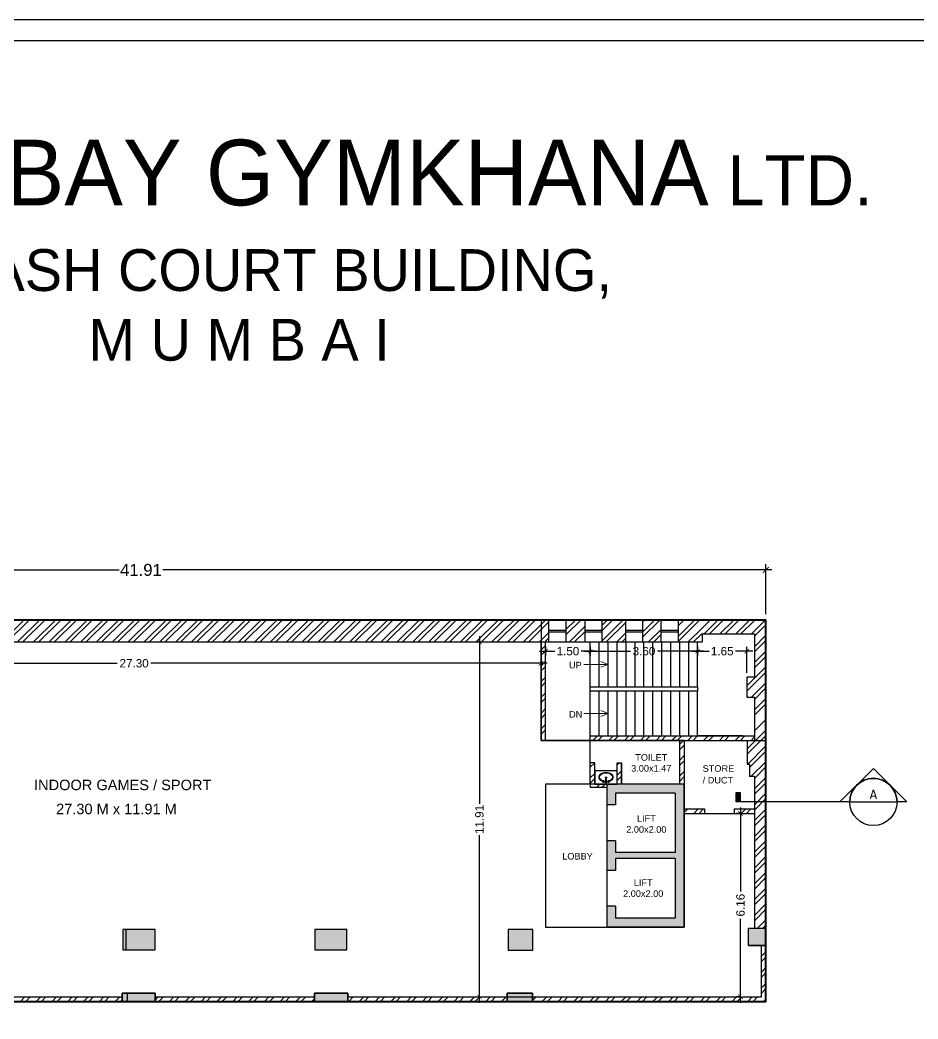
# Model space of a CAD drawing. Header units: millimetres. Extents: x -634016 to -633680, y -35980 to -35884.
# Drawn here: x -633941.33 to -633911.21, y -35917.66 to -35884.14 of the extents above; entities that cross this region are included whole.
import ezdxf
from ezdxf.enums import TextEntityAlignment as Align

# ---------------------------------------------------------------- set-up
doc = ezdxf.new("R2010")
doc.units = ezdxf.units.MM
doc.header["$LTSCALE"] = 200
doc.header["$MEASUREMENT"] = 0
doc.header["$PDMODE"] = 3
doc.layers.get('0').update_dxf_attribs({"linetype": 'CONTINUOUS'})
doc.layers.get('DEFPOINTS').update_dxf_attribs({"color": 11, "linetype": 'CONTINUOUS'})
for name, color, linetype in [('00 PRO', 3, 'CONTINUOUS'), ('A-730-Furniture', 8, 'CONTINUOUS'), ('COL', 253, 'CONTINUOUS'), ('FUR', 7, 'CONTINUOUS'), ('Section Line', 6, 'CONTINUOUS'), ('STAIR', 252, 'CONTINUOUS'), ('Wall', 7, 'CONTINUOUS'), ('WIN', 160, 'CONTINUOUS')]:
    doc.layers.add(name, color=color, linetype=linetype)
for name, color, linetype, lineweight in [('DIM', 11, 'CONTINUOUS', 25), ('Fixture', 8, 'CONTINUOUS', 15), ('LEGEND', 3, 'CONTINUOUS', 25), ('Text', 7, 'CONTINUOUS', 100)]:
    doc.layers.add(name, color=color, linetype=linetype, lineweight=lineweight)
doc.styles.add('Arial', font='arial.ttf')
doc.styles.add('style1', font='arial.ttf', dxfattribs={"height": 6})
doc.styles.add('Tahoma', font='tahoma.ttf')
doc.dimstyles.new('Copy of STANDARD', dxfattribs={"dimtxt": 0.4, "dimasz": 0.2, "dimexe": 0.2, "dimexo": 0.2, "dimgap": 0.09, "dimtad": 0, "dimzin": 0, "dimdsep": 46, "dimtxsty": 'Arial', "dimblk": 'ARCHTICK', "dimcen": 0.09, "dimdle": 0.2, "dimclrd": 253, "dimclre": 253, "dimclrt": 7, "dimadec": 0, "dimazin": 0, "dimtfac": 1, "dimtofl": 0, "dimtmove": 0, "dimatfit": 3, "dimldrblk": 'ARCHTICK', "dimfxl": 0.18, "dimtolj": 1, "dimtzin": 0, "dimarcsym": 0})
pattern_1 = [(45, (1436.21362, -4.51396), (-0.26516504294, 0.26516504294), []), (45, (1436.3904, -4.51396), (-0.26516504294, 0.26516504294), [])]
pattern_2 = [(45, (1751.48822, -189.03676), (-0.26516504294, 0.26516504294), []), (45, (1751.665, -189.03676), (-0.26516504294, 0.26516504294), [])]
pattern_3 = [(45, (1369.75666, -4.51396), (-0.26516504294, 0.26516504294), []), (45, (1369.93344, -4.51396), (-0.26516504294, 0.26516504294), [])]

# ---------------------------------------------------------------- blocks, each defined once
blk = doc.blocks.new('*U3')
blk.add_hatch(color=256).paths.add_polyline_path([(-1.812, 0.125), (-1.757, 0.125), (-1.757, 0), (-1.812, 0)])
at = {"color": 1, "true_color": 0xff0000}
blk.add_line((-0.313, 0), (-1.812, 0), dxfattribs=at)
blk.add_line((-0.313, 0), (0.312, 0))
blk.add_lwpolyline([(-0.313, 0), (-0.442, 0), (0, 0.442), (0.442, 0), (0.312, 0, 1)], format="xyb", close=True, dxfattribs=at)
blk.add_lwpolyline([(-1.812, 0.125), (-1.757, 0.125), (-1.757, 0), (-1.812, 0)], close=True, dxfattribs=at)
blk.add_circle((0, 0), 0.312, dxfattribs=at)
at = {"style": 'Tahoma', "flags": 8}
blk.add_attdef('VIEWNUMBER', text='', height=0.125, dxfattribs=at).set_placement((0, 0), align=Align.BOTTOM_CENTER)
blk.add_attdef('SHEETNUMBER', text='', height=0.125, dxfattribs=at).set_placement((0, -0.063), align=Align.TOP_CENTER)
blk = doc.blocks.new('_ArchTick')
at = {"color": 0, "linetype": 'ByBlock', "const_width": 0.15}
blk.add_lwpolyline([(-0.5, -0.5), (0.5, 0.5)], dxfattribs=at)
blk = doc.blocks.new('*D251')
at = {"layer": 'DEFPOINTS', "color": 0, "transparency": 16777216}
for p in [(-633958.23, -35902.593), (-633958.23, -35903.7), (-633916.317, -35904.271)]:
    blk.add_point(p, dxfattribs=at)
at = {"layer": 'DIM', "color": 253, "lineweight": -2, "transparency": 16777216}
for p, q in [((-633958.23, -35903.5), (-633958.23, -35902.393)), ((-633916.317, -35904.071), (-633916.317, -35902.393)), ((-633958.43, -35902.593), (-633938.008, -35902.593)), ((-633916.117, -35902.593), (-633936.539, -35902.593))]:
    blk.add_line(p, q, dxfattribs=at)
at = {"layer": 'DIM', "color": 253, "lineweight": -2, "transparency": 16777216, "xscale": 0.2, "yscale": 0.2, "zscale": 0.2, "rotation": 180}
blk.add_blockref('_ArchTick', (-633958.23, -35902.593), dxfattribs=at)
at = {"layer": 'DIM', "color": 253, "lineweight": -2, "transparency": 16777216, "xscale": 0.2, "yscale": 0.2, "zscale": 0.2}
blk.add_blockref('_ArchTick', (-633916.317, -35902.593), dxfattribs=at)
at = {"layer": 'DIM', "color": 7, "transparency": 16777216, "insert": (-633937.274, -35902.593), "char_height": 0.4, "attachment_point": 5, "style": 'Arial'}
blk.add_mtext('\\A1;41.91', dxfattribs=at)
blk = doc.blocks.new('*D240')
at = {"layer": 'DEFPOINTS', "color": 0, "transparency": 16777216}
for p in [(-633951.15, -35905.303), (-633951.15, -35905.724), (-633923.854, -35905.724)]:
    blk.add_point(p, dxfattribs=at)
at = {"layer": 'DIM', "color": 253, "lineweight": -2, "transparency": 16777216}
for p, q in [((-633951.15, -35905.453), (-633951.15, -35905.874)), ((-633951.35, -35905.724), (-633938.066, -35905.724)), ((-633923.654, -35905.724), (-633936.938, -35905.724))]:
    blk.add_line(p, q, dxfattribs=at)
at = {"layer": 'DIM', "color": 253, "lineweight": -2, "transparency": 16777216, "xscale": 0.15, "yscale": 0.15, "zscale": 0.15, "rotation": 180}
blk.add_blockref('_ArchTick', (-633951.15, -35905.724), dxfattribs=at)
at = {"layer": 'DIM', "color": 253, "lineweight": -2, "transparency": 16777216, "xscale": 0.15, "yscale": 0.15, "zscale": 0.15}
blk.add_blockref('_ArchTick', (-633923.854, -35905.724), dxfattribs=at)
at = {"layer": 'DIM', "color": 7, "transparency": 16777216, "insert": (-633937.502, -35905.724), "char_height": 0.28, "attachment_point": 5, "style": 'Arial'}
blk.add_mtext('\\A1;27.30', dxfattribs=at)
blk = doc.blocks.new('*D241')
at = {"layer": 'DEFPOINTS', "color": 0, "transparency": 16777216}
for p in [(-633925.923, -35905.009), (-633925.923, -35905.009), (-633925.923, -35916.917)]:
    blk.add_point(p, dxfattribs=at)
at = {"layer": 'DIM', "color": 253, "lineweight": -2, "transparency": 16777216}
for p, q in [((-633925.923, -35904.809), (-633925.923, -35910.441)), ((-633926.073, -35905.009), (-633926.073, -35905.009)), ((-633925.923, -35917.117), (-633925.923, -35911.485)), ((-633926.073, -35916.917), (-633926.073, -35916.917))]:
    blk.add_line(p, q, dxfattribs=at)
at = {"layer": 'DIM', "color": 253, "lineweight": -2, "transparency": 16777216, "xscale": 0.15, "yscale": 0.15, "zscale": 0.15}
for p, rotation in [((-633925.923, -35905.009), 90), ((-633925.923, -35916.917), 270)]:
    blk.add_blockref('_ArchTick', p, dxfattribs=dict(at, rotation=rotation))
at = {"layer": 'DIM', "color": 7, "transparency": 16777216, "insert": (-633925.923, -35910.963), "char_height": 0.28, "attachment_point": 5, "rotation": 90, "style": 'Arial'}
blk.add_mtext('\\A1;11.91', dxfattribs=at)
blk = doc.blocks.new('*D243')
at = {"layer": 'DEFPOINTS', "color": 0, "transparency": 16777216}
for p in [(-633922.204, -35905.009), (-633918.604, -35905.009), (-633918.604, -35905.318)]:
    blk.add_point(p, dxfattribs=at)
at = {"layer": 'DIM', "color": 253, "lineweight": -2, "transparency": 16777216}
for p, q in [((-633922.204, -35905.159), (-633922.204, -35905.468)), ((-633918.604, -35905.159), (-633918.604, -35905.468)), ((-633922.404, -35905.318), (-633920.857, -35905.318)), ((-633918.404, -35905.318), (-633919.951, -35905.318))]:
    blk.add_line(p, q, dxfattribs=at)
at = {"layer": 'DIM', "color": 253, "lineweight": -2, "transparency": 16777216, "xscale": 0.15, "yscale": 0.15, "zscale": 0.15, "rotation": 180}
blk.add_blockref('_ArchTick', (-633922.204, -35905.318), dxfattribs=at)
at = {"layer": 'DIM', "color": 253, "lineweight": -2, "transparency": 16777216, "xscale": 0.15, "yscale": 0.15, "zscale": 0.15}
blk.add_blockref('_ArchTick', (-633918.604, -35905.318), dxfattribs=at)
at = {"layer": 'DIM', "color": 7, "transparency": 16777216, "insert": (-633920.404, -35905.318), "char_height": 0.28, "attachment_point": 5, "style": 'Arial'}
blk.add_mtext('\\A1;3.60', dxfattribs=at)
blk = doc.blocks.new('*D244')
at = {"layer": 'DEFPOINTS', "color": 0, "transparency": 16777216}
for p in [(-633923.704, -35905.009), (-633922.204, -35905.009), (-633922.204, -35905.318)]:
    blk.add_point(p, dxfattribs=at)
at = {"layer": 'DIM', "color": 253, "lineweight": -2, "transparency": 16777216}
for p, q in [((-633923.704, -35905.159), (-633923.704, -35905.468)), ((-633922.204, -35905.159), (-633922.204, -35905.468)), ((-633923.904, -35905.318), (-633923.394, -35905.318)), ((-633922.004, -35905.318), (-633922.514, -35905.318))]:
    blk.add_line(p, q, dxfattribs=at)
at = {"layer": 'DIM', "color": 253, "lineweight": -2, "transparency": 16777216, "xscale": 0.15, "yscale": 0.15, "zscale": 0.15, "rotation": 180}
blk.add_blockref('_ArchTick', (-633923.704, -35905.318), dxfattribs=at)
at = {"layer": 'DIM', "color": 253, "lineweight": -2, "transparency": 16777216, "xscale": 0.15, "yscale": 0.15, "zscale": 0.15}
blk.add_blockref('_ArchTick', (-633922.204, -35905.318), dxfattribs=at)
at = {"layer": 'DIM', "color": 7, "transparency": 16777216, "insert": (-633922.954, -35905.318), "char_height": 0.28, "attachment_point": 5, "style": 'Arial'}
blk.add_mtext('\\A1;1.50', dxfattribs=at)
blk = doc.blocks.new('*D245')
at = {"layer": 'DEFPOINTS', "color": 0, "transparency": 16777216}
for p in [(-633918.604, -35905.009), (-633918.604, -35905.318), (-633916.957, -35906.19)]:
    blk.add_point(p, dxfattribs=at)
at = {"layer": 'DIM', "color": 253, "lineweight": -2, "transparency": 16777216}
for p, q in [((-633918.604, -35905.159), (-633918.604, -35905.468)), ((-633916.957, -35906.04), (-633916.957, -35905.168)), ((-633918.804, -35905.318), (-633918.222, -35905.318)), ((-633916.757, -35905.318), (-633917.339, -35905.318))]:
    blk.add_line(p, q, dxfattribs=at)
at = {"layer": 'DIM', "color": 253, "lineweight": -2, "transparency": 16777216, "xscale": 0.15, "yscale": 0.15, "zscale": 0.15, "rotation": 180}
blk.add_blockref('_ArchTick', (-633918.604, -35905.318), dxfattribs=at)
at = {"layer": 'DIM', "color": 253, "lineweight": -2, "transparency": 16777216, "xscale": 0.15, "yscale": 0.15, "zscale": 0.15}
blk.add_blockref('_ArchTick', (-633916.957, -35905.318), dxfattribs=at)
at = {"layer": 'DIM', "color": 7, "transparency": 16777216, "insert": (-633917.78, -35905.318), "char_height": 0.28, "attachment_point": 5, "style": 'Arial'}
blk.add_mtext('\\A1;1.65', dxfattribs=at)
blk = doc.blocks.new('*D246')
at = {"layer": 'DEFPOINTS', "color": 0, "transparency": 16777216}
for p in [(-633917.039, -35910.759), (-633917.167, -35916.917), (-633917.039, -35916.917)]:
    blk.add_point(p, dxfattribs=at)
at = {"layer": 'DIM', "color": 253, "lineweight": -2, "transparency": 16777216}
for p, q in [((-633917.167, -35910.559), (-633917.167, -35913.384)), ((-633917.189, -35910.759), (-633917.317, -35910.759)), ((-633917.167, -35917.117), (-633917.167, -35914.292)), ((-633917.189, -35916.917), (-633917.317, -35916.917))]:
    blk.add_line(p, q, dxfattribs=at)
at = {"layer": 'DIM', "color": 253, "lineweight": -2, "transparency": 16777216, "xscale": 0.15, "yscale": 0.15, "zscale": 0.15}
for p, rotation in [((-633917.167, -35910.759), 90), ((-633917.167, -35916.917), 270)]:
    blk.add_blockref('_ArchTick', p, dxfattribs=dict(at, rotation=rotation))
at = {"layer": 'DIM', "color": 7, "transparency": 16777216, "insert": (-633917.167, -35913.838), "char_height": 0.28, "attachment_point": 5, "rotation": 90, "style": 'Arial'}
blk.add_mtext('\\A1;6.16', dxfattribs=at)
blk = doc.blocks.new('lift 2')
at = {"layer": 'COL'}
h = blk.add_hatch(color=256, dxfattribs=at)
h.dxf.hatch_style = 1
h.paths.add_polyline_path([(0, -4.8), (0, 0), (-2.6, 0), (-2.6, -0.7), (-2.3, -0.7), (-2.3, -0.3), (-0.3, -0.3), (-0.3, -2.3), (-2.3, -2.3), (-2.3, -1.9), (-2.6, -1.9), (-2.6, -2.9), (-2.3, -2.9), (-2.3, -2.5), (-0.3, -2.5), (-0.3, -4.5), (-2.3, -4.5), (-2.3, -4.1), (-2.6, -4.1), (-2.6, -4.8)])
for p, q in [((-2.6, 0), (-2.6, -0.7)), ((0, 0), (-2.6, 0)), ((0, 0), (0, -4.8)), ((-2.3, -0.3), (-2.3, -0.7)), ((-0.3, -0.3), (-2.3, -0.3)), ((-0.3, -0.3), (-0.3, -2.3)), ((-2.3, -0.7), (-2.6, -0.7)), ((-2.6, -1.9), (-2.6, -2.9)), ((-2.3, -1.9), (-2.6, -1.9)), ((-2.3, -1.9), (-2.3, -2.3)), ((-0.3, -2.3), (-2.3, -2.3)), ((-2.3, -2.5), (-2.3, -2.9)), ((-0.3, -2.5), (-2.3, -2.5)), ((-0.3, -2.5), (-0.3, -4.5)), ((-2.3, -2.9), (-2.6, -2.9)), ((-2.6, -4.1), (-2.6, -4.8)), ((-2.3, -4.1), (-2.6, -4.1)), ((-2.3, -4.1), (-2.3, -4.5)), ((-0.3, -4.5), (-2.3, -4.5)), ((0, -4.8), (-2.6, -4.8))]:
    blk.add_line(p, q)
at = {"layer": 'STAIR'}
for p, q in [((-2.6, -0.7), (-2.6, -1.9)), ((-2.6, -2.9), (-2.6, -4.1))]:
    blk.add_line(p, q, dxfattribs=at)
at = {"layer": 'Wall'}
blk.add_lwpolyline([(-2.6, 0), (-3.15, 0), (-3.15, -0.1), (-2.6, -0.1)], dxfattribs=at)
at = {"layer": 'LEGEND', "color": 7, "char_height": 0.22, "width": 3.24219, "attachment_point": 5, "style": 'style1'}
for s, insert in [('LIFT\\P2.00x2.00 ', (-1.271, -1.339)), ('LOBBY', (-3.579, -2.422)), ('LIFT\\P2.00x2.00 ', (-1.376, -3.492))]:
    blk.add_mtext(s, dxfattribs=dict(at, insert=insert))
blk = doc.blocks.new('RYYY')
at = {"layer": 'Fixture'}
for p, q in [((3718238, 523401), (3718113, 523401)), ((3718170, 523458), (3718170, 523360)), ((3718304, 523555), (3718215, 523555)), ((3718282, 523506), (3718238, 523506)), ((3718238, 523506), (3718238, 523355)), ((3718260, 523595), (3718260, 523517)), ((3718282, 523506), (3718282, 523355)), ((3718282, 523401), (3718407, 523401)), ((3718350, 523458), (3718350, 523360)), ((3718282, 523355), (3718238, 523355))]:
    blk.add_line(p, q, dxfattribs=at)
for centre, radius in [((3718171, 523401), 31.2), ((3718171, 523401), 22.3), ((3718260, 523555), 22.3), ((3718349, 523401), 31.2), ((3718349, 523401), 22.3)]:
    blk.add_circle(centre, radius, dxfattribs=at)
for centre, radius, start, end in [((3718106, 523573, -267), 120, 147.5924, 180), ((3718106, 523573, -267), 120, 180, 212.4076), ((3718181, 523526, -267), 208, 123.1246, 147.5924), ((3718181, 523620, -267), 208, 212.4076, 236.8754), ((3718106, 523573, -267), 92.4, 147.5924, 180), ((3718106, 523573, -267), 92.4, 180, 212.4076), ((3718181, 523526, -267), 180, 123.1246, 147.5924), ((3718181, 523620, -267), 180, 212.4076, 236.8754), ((3718230, 523451, -267), 297, 105.1243, 123.1246), ((3718230, 523695, -267), 297, 236.8754, 254.8757), ((3718230, 523451, -267), 270, 105.1243, 123.1246), ((3718230, 523695, -267), 270, 236.8754, 254.8757), ((3718262, 523333, -267), 420, 90, 105.1243), ((3718262, 523814, -267), 420, 254.8757, 266.7377), ((3718262, 523333, -267), 393, 90, 105.1243), ((3718262, 523814, -267), 393, 254.8757, 266.9885), ((3718262, 523333, -267), 420, 74.8757, 90), ((3718262, 523333, -267), 393, 74.8757, 90), ((3718262, 523814, -267), 393, 273.0223, 285.1243), ((3718262, 523814, -267), 420, 272.8193, 285.1243), ((3718294, 523451, -267), 270, 56.8754, 74.8757), ((3718294, 523695, -267), 270, 285.1243, 303.1246), ((3718294, 523451, -267), 297, 56.8754, 74.8757), ((3718294, 523695, -267), 297, 285.1243, 303.1246), ((3718342, 523526, -267), 180, 32.4076, 56.8754), ((3718342, 523620, -267), 180, 303.1246, 327.5924), ((3718342, 523526, -267), 208, 32.4076, 56.8754), ((3718342, 523620, -267), 208, 303.1246, 327.5924), ((3718417, 523573, -267), 92.4, 0, 32.4076), ((3718417, 523573, -267), 92.4, 327.5924, 0), ((3718417, 523573, -267), 120, 0, 32.4076), ((3718417, 523573, -267), 120, 327.5924, 0)]:
    blk.add_arc(centre, radius, start, end, dxfattribs=at)

msp = doc.modelspace()

# ---------------------------------------------------------------- hatches: boundary and pattern name
h = msp.add_hatch()
h.set_pattern_fill('ANSI32', color=8, style=0)
h.set_pattern_definition([(45, (1801.15763, -189.03676), (-0.26516504294, 0.26516504294), []), (45, (1801.3344, -189.03676), (-0.26516504294, 0.26516504294), [])])
h.paths.add_polyline_path([(-633943.711, -35904.271), (-633943.711, -35903.7), (-633958.191, -35903.7), (-633958.23, -35903.739), (-633958.23, -35913.996), (-633957.581, -35913.996), (-633957.581, -35904.349), (-633944.577, -35904.349), (-633944.577, -35905.009), (-633923.592, -35905.009), (-633923.592, -35904.271), (-633923.808, -35904.271)])
h = msp.add_hatch()
h.set_pattern_fill('ANSI32', color=8, style=0)
h.set_pattern_definition([(45, (1751.48822, -182.7063), (-0.26516504294, 0.26516504294), []), (45, (1751.665, -182.7063), (-0.26516504294, 0.26516504294), [])])
h.paths.add_polyline_path([(-633918.457, -35904.271), (-633919.251, -35904.271), (-633919.251, -35905.009), (-633918.457, -35905.009)])
h = msp.add_hatch()
h.set_pattern_fill('ANSI32', color=8, style=0)
h.set_pattern_definition(pattern_3)
h.paths.add_polyline_path([(-633916.701, -35908.159), (-633922.204, -35908.159), (-633922.204, -35908.309), (-633916.701, -35908.309)])
h.paths.add_polyline_path([(-633923.704, -35905.009), (-633923.854, -35905.009), (-633923.854, -35908.309), (-633923.704, -35908.309)])
h = msp.add_hatch()
h.set_pattern_fill('ANSI32', color=8, style=0)
h.set_pattern_definition([(45, (186.25798, 15.4453), (-0.26516504294, 0.26516504294), []), (45, (186.43475, 15.4453), (-0.26516504294, 0.26516504294), [])])
h.paths.add_polyline_path([(-633921.154, -35909.777), (-633921.304, -35909.777), (-633921.304, -35909.059), (-633921.154, -35909.059)])
h.paths.add_polyline_path([(-633919.054, -35909.777), (-633919.204, -35909.777), (-633919.204, -35908.309), (-633919.054, -35908.309)])
h = msp.add_hatch()
h.set_pattern_fill('ANSI32', color=8, style=0)
h.set_pattern_definition([(45, (246.2674, 34.90055), (-0.26516504294, 0.26516504294), []), (45, (246.44418, 34.90055), (-0.26516504294, 0.26516504294), [])])
h.paths.add_polyline_path([(-633921.654, -35909.777), (-633922.054, -35909.777), (-633922.204, -35909.777), (-633922.204, -35909.877), (-633921.654, -35909.877)])
h.paths.add_polyline_path([(-633922.054, -35909.327), (-633922.054, -35909.059), (-633922.204, -35909.059), (-633922.204, -35909.777), (-633922.054, -35909.777)])
h = msp.add_hatch()
h.set_pattern_fill('ANSI32', color=8, style=0)
h.set_pattern_definition(pattern_3)
h.paths.add_polyline_path([(-633918.377, -35910.609), (-633919.054, -35910.609), (-633919.054, -35910.759), (-633918.377, -35910.759)])
h.paths.add_polyline_path([(-633916.701, -35910.609), (-633917.377, -35910.609), (-633917.377, -35910.759), (-633916.701, -35910.759), (-633916.701, -35910.708)])
h = msp.add_hatch()
h.set_pattern_fill('ANSI32', color=8, style=0)
h.set_pattern_definition(pattern_1)
h.paths.add_polyline_path([(-633916.317, -35915.187), (-633916.467, -35915.187), (-633916.467, -35916.917), (-633924.143, -35916.917), (-633924.143, -35917.067), (-633916.317, -35917.067)])
h = msp.add_hatch()
h.set_pattern_fill('ANSI32', color=8, style=0)
h.set_pattern_definition(pattern_1)
h.paths.add_polyline_path([(-633937.904, -35916.917), (-633943.239, -35916.917), (-633943.239, -35917.067), (-633937.904, -35917.067)])
h = msp.add_hatch()
h.set_pattern_fill('ANSI32', color=8, style=0)
h.set_pattern_definition(pattern_2)
h.paths.add_polyline_path([(-633931.456, -35916.917), (-633936.801, -35916.917), (-633936.801, -35917.067), (-633931.456, -35917.067)])
h = msp.add_hatch()
h.set_pattern_fill('ANSI32', color=8, style=0)
h.set_pattern_definition(pattern_2)
h.paths.add_polyline_path([(-633924.989, -35916.917), (-633930.334, -35916.917), (-633930.334, -35917.067), (-633924.989, -35917.067)])

# ---------------------------------------------------------------- linework, layer by layer
at = {"color": 8}
for p, q in [((-633923.011, -35904.582), (-633922.699, -35904.271)), ((-633923.011, -35904.759), (-633922.522, -35904.271)), ((-633922.907, -35905.009), (-633922.381, -35904.483)), ((-633921.81, -35904.442), (-633921.639, -35904.271)), ((-633921.81, -35904.972), (-633921.108, -35904.271)), ((-633921.81, -35904.619), (-633921.462, -35904.271)), ((-633921.67, -35905.009), (-633921.013, -35904.352)), ((-633920.442, -35904.665), (-633920.048, -35904.271)), ((-633920.442, -35904.311), (-633920.401, -35904.271)), ((-633920.442, -35904.841), (-633919.871, -35904.271)), ((-633918.457, -35904.544), (-633918.184, -35904.271)), ((-633918.389, -35904.733), (-633917.926, -35904.271)), ((-633918.212, -35904.733), (-633917.749, -35904.271)), ((-633917.859, -35904.733), (-633917.396, -35904.271)), ((-633917.682, -35904.733), (-633917.219, -35904.271)), ((-633917.328, -35904.733), (-633916.866, -35904.271)), ((-633917.151, -35904.733), (-633916.689, -35904.271)), ((-633916.798, -35904.733), (-633916.335, -35904.271)), ((-633916.701, -35904.813), (-633916.317, -35904.429)), ((-633922.73, -35905.009), (-633922.381, -35904.659)), ((-633921.316, -35905.009), (-633921.013, -35904.705)), ((-633921.139, -35905.009), (-633921.013, -35904.882)), ((-633920.256, -35905.009), (-633919.831, -35904.585)), ((-633920.079, -35905.009), (-633919.831, -35904.762)), ((-633916.701, -35905.167), (-633916.317, -35904.783)), ((-633916.701, -35905.344), (-633916.317, -35904.96)), ((-633916.701, -35905.697), (-633916.317, -35905.313)), ((-633916.701, -35905.874), (-633916.317, -35905.49)), ((-633916.957, -35906.483), (-633916.317, -35905.844)), ((-633916.957, -35906.66), (-633916.317, -35906.02)), ((-633916.803, -35906.859), (-633916.317, -35906.374)), ((-633916.701, -35906.935), (-633916.317, -35906.551)), ((-633916.701, -35907.288), (-633916.317, -35906.904)), ((-633916.701, -35907.465), (-633916.317, -35907.081)), ((-633916.701, -35907.995), (-633916.317, -35907.611)), ((-633916.947, -35908.595), (-633916.317, -35907.965)), ((-633916.947, -35908.772), (-633916.317, -35908.142)), ((-633916.926, -35909.104), (-633916.317, -35908.495)), ((-633916.869, -35909.223), (-633916.317, -35908.672)), ((-633916.819, -35909.527), (-633916.317, -35909.026)), ((-633916.701, -35909.586), (-633916.317, -35909.202)), ((-633916.701, -35909.94), (-633916.317, -35909.556)), ((-633916.701, -35910.117), (-633916.317, -35909.733)), ((-633916.701, -35910.47), (-633916.317, -35910.086)), ((-633916.701, -35910.647), (-633916.317, -35910.263)), ((-633916.701, -35911.001), (-633916.317, -35910.617)), ((-633916.701, -35911.177), (-633916.317, -35910.793)), ((-633916.701, -35911.531), (-633916.317, -35911.147)), ((-633916.701, -35911.708), (-633916.317, -35911.324)), ((-633916.701, -35912.061), (-633916.533, -35911.893)), ((-633916.701, -35912.238), (-633916.356, -35911.893)), ((-633916.533, -35911.893), (-633916.317, -35911.677)), ((-633916.356, -35911.893), (-633916.317, -35911.854)), ((-633916.701, -35912.592), (-633916.317, -35912.208)), ((-633916.701, -35912.768), (-633916.317, -35912.384)), ((-633916.701, -35913.122), (-633916.317, -35912.738)), ((-633916.701, -35913.299), (-633916.317, -35912.915)), ((-633916.701, -35913.652), (-633916.317, -35913.268)), ((-633916.701, -35913.829), (-633916.317, -35913.445)), ((-633916.701, -35914.182), (-633916.317, -35913.799)), ((-633916.701, -35914.359), (-633916.317, -35913.975)), ((-633916.595, -35914.606), (-633916.317, -35914.329)), ((-633916.418, -35914.606), (-633916.317, -35914.506))]:
    msp.add_line(p, q, dxfattribs=at)
for p, q in [((-633919.054, -35908.309), (-633922.204, -35908.309)), ((-633922.054, -35909.059), (-633922.204, -35909.059)), ((-633922.204, -35909.777), (-633922.204, -35909.059)), ((-633922.054, -35909.777), (-633922.054, -35909.059)), ((-633921.304, -35909.777), (-633921.304, -35909.059)), ((-633921.304, -35909.059), (-633921.154, -35909.059)), ((-633921.154, -35909.777), (-633921.154, -35909.059))]:
    msp.add_line(p, q)
for points in [[(-633851.567, -35977.469), (-633851.567, -35884.139), (-634016.395, -35884.139), (-634016.395, -35977.469)], [(-633852.268, -35976.767), (-633852.268, -35884.84), (-634015.694, -35884.84), (-634015.694, -35976.767)], [(-633918.604, -35906.509), (-633918.604, -35906.659), (-633922.204, -35906.659), (-633922.204, -35906.509)], [(-633921.154, -35909.777), (-633921.304, -35909.777), (-633921.304, -35909.059), (-633921.154, -35909.059)]]:
    msp.add_lwpolyline(points, close=True)
at = {"layer": '00 PRO', "lineweight": 40}
msp.add_lwpolyline([(-633958.23, -35903.7), (-633958.23, -35914.616), (-633957.856, -35914.616), (-633957.856, -35916.902), (-633944.272, -35916.902), (-633944.272, -35917.067), (-633916.317, -35917.067), (-633916.317, -35915.354), (-633916.317, -35915.354), (-633916.317, -35915.187), (-633916.317, -35915.187), (-633916.317, -35915.187), (-633916.317, -35915.187), (-633916.317, -35906.525), (-633916.317, -35904.271), (-633943.711, -35904.271), (-633943.711, -35903.7), (-633958.23, -35903.7)], dxfattribs=at)
at = {"layer": 'COL'}
for p, q in [((-633918.377, -35910.759), (-633917.377, -35910.759)), ((-633916.898, -35915.187), (-633916.898, -35914.606)), ((-633916.898, -35914.606), (-633916.75, -35914.606)), ((-633937.77, -35915.335), (-633937.77, -35914.655)), ((-633916.898, -35915.187), (-633916.317, -35915.187)), ((-633937.904, -35916.791), (-633937.904, -35917.067)), ((-633937.741, -35916.791), (-633937.741, -35917.067)), ((-633936.801, -35916.791), (-633936.801, -35917.067)), ((-633931.456, -35916.791), (-633931.456, -35917.067)), ((-633930.334, -35916.791), (-633930.334, -35917.067)), ((-633924.989, -35916.791), (-633924.989, -35917.067)), ((-633924.143, -35916.791), (-633924.143, -35917.067))]:
    msp.add_line(p, q, dxfattribs=at)
for points in [[(-633916.898, -35914.606), (-633916.317, -35914.606), (-633916.317, -35915.187), (-633916.898, -35915.187)], [(-633937.884, -35915.335), (-633936.801, -35915.335), (-633936.801, -35914.655), (-633937.884, -35914.655)], [(-633931.437, -35915.335), (-633930.364, -35915.335), (-633930.364, -35914.655), (-633931.437, -35914.655)], [(-633937.904, -35917.067), (-633936.801, -35917.067), (-633936.801, -35916.791), (-633937.904, -35916.791)], [(-633931.456, -35917.067), (-633930.334, -35917.067), (-633930.334, -35916.791), (-633931.456, -35916.791)], [(-633924.989, -35917.067), (-633924.143, -35917.067), (-633924.143, -35916.791), (-633924.989, -35916.791)]]:
    msp.add_lwpolyline(points, close=True, dxfattribs=at)
for points in [[(-633916.898, -35914.606), (-633916.317, -35914.606), (-633916.898, -35915.187), (-633916.317, -35915.187)], [(-633937.884, -35914.655), (-633936.801, -35914.655), (-633937.884, -35915.335), (-633936.801, -35915.335)], [(-633931.437, -35914.655), (-633930.364, -35914.655), (-633931.437, -35915.335), (-633930.364, -35915.335)], [(-633924.133, -35915.354), (-633924.96, -35915.354), (-633924.133, -35914.655), (-633924.96, -35914.655)], [(-633937.904, -35916.791), (-633936.801, -35916.791), (-633937.904, -35917.067), (-633936.801, -35917.067)], [(-633931.456, -35916.791), (-633930.334, -35916.791), (-633931.456, -35917.067), (-633930.334, -35917.067)], [(-633924.989, -35916.791), (-633924.143, -35916.791), (-633924.989, -35917.067), (-633924.143, -35917.067)]]:
    msp.add_solid(points, dxfattribs=at)
at = {"layer": 'DEFPOINTS'}
for points in [[(-633916.317, -35904.271), (-633923.854, -35904.271), (-633923.854, -35908.309), (-633916.317, -35908.309)], [(-633919.054, -35909.777), (-633923.704, -35909.777), (-633923.704, -35914.577), (-633919.054, -35914.577)]]:
    msp.add_lwpolyline(points, close=True, dxfattribs=at)
at = {"layer": 'FUR'}
for p, q in [((-633916.467, -35916.917), (-633916.467, -35915.187)), ((-633916.317, -35917.067), (-633916.317, -35915.187)), ((-633943.239, -35916.917), (-633937.904, -35916.917)), ((-633936.801, -35916.917), (-633931.456, -35916.917)), ((-633930.334, -35916.917), (-633916.467, -35916.917)), ((-633943.239, -35917.067), (-633937.904, -35917.067)), ((-633937.741, -35917.067), (-633932.396, -35917.067)), ((-633936.801, -35917.067), (-633931.456, -35917.067)), ((-633930.334, -35917.067), (-633916.317, -35917.067))]:
    msp.add_line(p, q, dxfattribs=at)
msp.add_lwpolyline([(-633922.054, -35909.777), (-633921.304, -35909.777), (-633921.304, -35909.327), (-633922.054, -35909.327)], close=True, dxfattribs=at)
at = {"layer": 'STAIR'}
for p, q in [((-633917.104, -35908.159), (-633918.604, -35908.159)), ((-633922.204, -35908.309), (-633923.704, -35908.309)), ((-633922.204, -35909.059), (-633922.204, -35908.309))]:
    msp.add_line(p, q, dxfattribs=at)
for points in [[(-633922.204, -35908.159), (-633922.204, -35905.009)], [(-633921.904, -35906.509), (-633921.904, -35905.009)], [(-633921.604, -35906.509), (-633921.604, -35905.009)], [(-633921.304, -35906.509), (-633921.304, -35905.009)], [(-633921.004, -35906.509), (-633921.004, -35905.009)], [(-633920.704, -35906.509), (-633920.704, -35905.009)], [(-633920.404, -35906.509), (-633920.404, -35905.009)], [(-633920.104, -35906.509), (-633920.104, -35905.009)], [(-633919.804, -35906.509), (-633919.804, -35905.009)], [(-633919.504, -35906.509), (-633919.504, -35905.009)], [(-633919.204, -35906.509), (-633919.204, -35905.009)], [(-633918.904, -35906.509), (-633918.904, -35905.009)], [(-633918.604, -35906.509), (-633918.604, -35905.009)], [(-633921.904, -35908.159), (-633921.904, -35906.659)], [(-633921.604, -35908.159), (-633921.604, -35906.659)], [(-633921.304, -35908.159), (-633921.304, -35906.659)], [(-633921.004, -35908.159), (-633921.004, -35906.659)], [(-633920.704, -35908.159), (-633920.704, -35906.659)], [(-633920.404, -35908.159), (-633920.404, -35906.659)], [(-633920.104, -35908.159), (-633920.104, -35906.659)], [(-633919.804, -35908.159), (-633919.804, -35906.659)], [(-633919.504, -35908.159), (-633919.504, -35906.659)], [(-633919.204, -35908.159), (-633919.204, -35906.659)], [(-633918.904, -35908.159), (-633918.904, -35906.659)], [(-633918.604, -35908.159), (-633918.604, -35906.659)]]:
    msp.add_lwpolyline(points, dxfattribs=at)
at = {"layer": 'Text', "lineweight": 5}
for p, q in [((-633921.604, -35905.759), (-633922.416, -35905.759)), ((-633921.604, -35905.759), (-633921.85, -35905.66)), ((-633921.604, -35905.759), (-633921.85, -35905.857)), ((-633921.604, -35907.409), (-633922.416, -35907.409)), ((-633921.604, -35907.409), (-633921.85, -35907.31)), ((-633921.604, -35907.409), (-633921.85, -35907.507))]:
    msp.add_line(p, q, dxfattribs=at)
at = {"layer": 'Wall'}
for p, q in [((-633943.711, -35904.271), (-633923.592, -35904.271)), ((-633926.657, -35904.271), (-633925.811, -35904.271)), ((-633925.811, -35904.271), (-633923.724, -35904.271)), ((-633923.592, -35905.009), (-633923.592, -35904.271)), ((-633923.011, -35904.271), (-633922.381, -35904.271)), ((-633923.011, -35905.009), (-633923.011, -35904.271)), ((-633922.381, -35905.009), (-633922.381, -35904.271)), ((-633921.81, -35904.271), (-633921.013, -35904.271)), ((-633921.81, -35905.009), (-633921.81, -35904.271)), ((-633921.013, -35905.009), (-633921.013, -35904.271)), ((-633920.442, -35904.271), (-633919.831, -35904.271)), ((-633920.442, -35905.009), (-633920.442, -35904.271)), ((-633919.831, -35905.009), (-633919.831, -35904.271)), ((-633919.251, -35905.009), (-633919.251, -35904.271)), ((-633919.251, -35904.271), (-633918.404, -35904.271)), ((-633918.404, -35904.271), (-633916.317, -35904.271)), ((-633916.317, -35914.606), (-633916.317, -35904.271)), ((-633918.457, -35904.733), (-633916.701, -35904.733)), ((-633918.457, -35904.733), (-633918.457, -35905.009)), ((-633916.701, -35904.733), (-633916.701, -35906.19)), ((-633944.577, -35905.009), (-633923.592, -35905.009)), ((-633923.854, -35908.309), (-633923.854, -35905.009)), ((-633923.704, -35908.309), (-633923.704, -35905.009)), ((-633923.011, -35905.009), (-633922.381, -35905.009)), ((-633921.81, -35905.009), (-633921.013, -35905.009)), ((-633920.442, -35905.009), (-633919.831, -35905.009)), ((-633919.251, -35905.009), (-633918.457, -35905.009)), ((-633916.701, -35906.19), (-633916.957, -35906.19)), ((-633916.957, -35906.19), (-633916.957, -35906.859)), ((-633916.957, -35906.859), (-633916.701, -35906.859)), ((-633916.701, -35906.859), (-633916.701, -35908.309)), ((-633923.854, -35908.309), (-633923.854, -35908.159)), ((-633922.204, -35908.159), (-633916.701, -35908.159)), ((-633922.204, -35908.309), (-633922.204, -35908.159)), ((-633919.054, -35908.309), (-633916.701, -35908.309)), ((-633916.947, -35908.309), (-633916.947, -35909.104)), ((-633916.947, -35909.104), (-633916.869, -35909.104)), ((-633916.869, -35909.104), (-633916.869, -35909.527)), ((-633916.701, -35909.527), (-633916.869, -35909.527)), ((-633916.701, -35909.527), (-633916.701, -35910.708)), ((-633919.054, -35910.609), (-633918.377, -35910.609)), ((-633919.054, -35910.759), (-633918.377, -35910.759)), ((-633918.377, -35910.609), (-633918.377, -35910.759)), ((-633917.377, -35910.609), (-633916.701, -35910.609)), ((-633917.377, -35910.609), (-633917.377, -35910.759)), ((-633917.377, -35910.759), (-633916.701, -35910.759)), ((-633916.701, -35910.708), (-633916.701, -35914.606)), ((-633936.801, -35914.655), (-633937.884, -35914.655)), ((-633937.884, -35914.655), (-633937.884, -35915.335)), ((-633936.801, -35915.335), (-633936.801, -35914.655)), ((-633930.364, -35914.655), (-633931.437, -35914.655)), ((-633931.437, -35914.655), (-633931.437, -35915.335)), ((-633930.364, -35915.335), (-633930.364, -35914.655)), ((-633924.133, -35914.655), (-633924.96, -35914.655)), ((-633924.96, -35914.655), (-633924.96, -35915.354)), ((-633924.133, -35915.354), (-633924.133, -35914.655)), ((-633937.884, -35915.335), (-633936.801, -35915.335)), ((-633931.437, -35915.335), (-633930.364, -35915.335)), ((-633924.96, -35915.354), (-633924.133, -35915.354))]:
    msp.add_line(p, q, dxfattribs=at)
msp.add_lwpolyline([(-633923.704, -35908.309), (-633923.854, -35908.309)], dxfattribs=at)
for points in [[(-633919.054, -35909.777), (-633919.204, -35909.777), (-633919.204, -35908.309), (-633919.054, -35908.309)], [(-633916.317, -35915.187), (-633916.898, -35915.187), (-633916.898, -35914.606), (-633916.317, -35914.606)], [(-633936.801, -35917.067), (-633937.904, -35917.067), (-633937.904, -35916.791), (-633936.801, -35916.791)], [(-633930.334, -35917.067), (-633931.456, -35917.067), (-633931.456, -35916.791), (-633930.334, -35916.791)], [(-633924.143, -35917.067), (-633924.989, -35917.067), (-633924.989, -35916.791), (-633924.143, -35916.791)]]:
    msp.add_lwpolyline(points, close=True, dxfattribs=at)
at = {"layer": 'WIN'}
for p, q in [((-633923.592, -35904.271), (-633923.011, -35904.271)), ((-633923.592, -35904.271), (-633923.011, -35904.271)), ((-633922.381, -35904.271), (-633921.81, -35904.271)), ((-633921.013, -35904.271), (-633920.442, -35904.271)), ((-633919.831, -35904.271), (-633919.251, -35904.271)), ((-633923.592, -35904.615), (-633923.011, -35904.615)), ((-633923.592, -35904.664), (-633923.011, -35904.664)), ((-633922.381, -35904.615), (-633921.81, -35904.615)), ((-633922.381, -35904.664), (-633921.81, -35904.664)), ((-633921.013, -35904.615), (-633920.442, -35904.615)), ((-633921.013, -35904.664), (-633920.442, -35904.664)), ((-633919.831, -35904.615), (-633919.251, -35904.615)), ((-633919.831, -35904.664), (-633919.251, -35904.664)), ((-633923.592, -35905.009), (-633923.011, -35905.009)), ((-633922.381, -35905.009), (-633921.81, -35905.009)), ((-633921.013, -35905.009), (-633920.442, -35905.009)), ((-633919.831, -35905.009), (-633919.251, -35905.009))]:
    msp.add_line(p, q, dxfattribs=at)

# ---------------------------------------------------------------- block references
at = {"color": 1}
msp.add_blockref('lift 2', (-633919.054, -35909.777), dxfattribs=at)
at = {"layer": 'A-730-Furniture', "xscale": -0.0008863636363381825, "yscale": 0.0008863636363381825, "zscale": 0.0008863636363381825}
msp.add_blockref('RYYY', (-630625.946, -36373.62), dxfattribs=at)
at = {"layer": 'Section Line'}
ref = msp.add_blockref('*U3', (-633912.71, -35910.376), dxfattribs=dict(at, xscale=2.540000000037252, yscale=2.540000000037252, zscale=2.540000000037252))
ref.add_attrib('VIEWNUMBER', 'A', dxfattribs={"layer": '0', "height": 0.318, "style": 'Tahoma'}).set_placement((-633912.71, -35910.376), align=Align.BOTTOM_CENTER)

# ---------------------------------------------------------------- texts
at = {"layer": 'LEGEND', "color": 7, "style": 'style1'}
for s, p in [('UP', (-633922.92, -35905.894)), ('DN', (-633922.916, -35907.544)), ('STORE', (-633918.436, -35909.363)), ('/ DUCT', (-633918.436, -35909.755))]:
    msp.add_text(s, height=0.22, dxfattribs=at).set_placement(p)
for s, insert, char_height, width, attachment_point in [('TOILET\\P3.00x1.47 ', (-633920.159, -35909.066), 0.22, 3.24219, 5), ('INDOOR GAMES / SPORT', (-633940.859, -35909.63), 0.35, 8.94938, 1), ('27.30 M x 11.91 M', (-633940.119, -35910.436), 0.35, 8.94938, 1)]:
    msp.add_mtext(s, dxfattribs=dict(at, insert=insert, char_height=char_height, width=width, attachment_point=attachment_point))
at = {"layer": 'Text', "linetype": 'Continuous', "insert": (-633933.981, -35888.156), "char_height": 2.20317, "width": 102.98237, "attachment_point": 2}
msp.add_mtext('{\\fCentury Gothic|b0|i0|c0|p34;THE BOMBAY GYMKHANA\\H0.76384x; LTD.\\P\\H0.83334x;SQUASH COURT BUILDING, \\H2.36889x; \\H0.42214x;\\PM U M B A I   \\H1.20871x; }', dxfattribs=at)

# ---------------------------------------------------------------- dimensions: what is measured, and where the dimension line sits
at = {"layer": 'DIM'}
dim = msp.add_linear_dim(base=(-633958.23, -35902.593), p1=(-633916.317, -35904.271), p2=(-633958.23, -35903.7), angle=180, dimstyle='Copy of STANDARD', dxfattribs=at)
dim.commit()
dim.dimension.update_dxf_attribs({"geometry": '*D251', "text_midpoint": (-633937.274, -35902.593)})
for base, p1, p2, picture, middle in [((-633925.923, -35905.009), (-633925.923, -35916.917), (-633925.923, -35905.009), '*D241', (-633925.923, -35910.963)), ((-633917.167, -35916.917), (-633917.039, -35910.759), (-633917.039, -35916.917), '*D246', (-633917.167, -35913.838))]:
    dim = msp.add_linear_dim(base=base, p1=p1, p2=p2, angle=90, dimstyle='Copy of STANDARD', override={"dimtxt": 0.28, "dimasz": 0.15, "dimexe": 0.15, "dimexo": 0.15}, dxfattribs=at)
    dim.commit()
    dim.dimension.update_dxf_attribs({"geometry": picture, "text_midpoint": middle})
for base, p1, p2, picture, middle in [((-633922.204, -35905.318), (-633923.704, -35905.009), (-633922.204, -35905.009), '*D244', (-633922.954, -35905.318)), ((-633918.604, -35905.318), (-633922.204, -35905.009), (-633918.604, -35905.009), '*D243', (-633920.404, -35905.318)), ((-633918.604, -35905.318), (-633916.957, -35906.19), (-633918.604, -35905.009), '*D245', (-633917.78, -35905.318)), ((-633951.15, -35905.724), (-633923.854, -35905.724), (-633951.15, -35905.303), '*D240', (-633937.502, -35905.724))]:
    dim = msp.add_linear_dim(base=base, p1=p1, p2=p2, dimstyle='Copy of STANDARD', override={"dimtxt": 0.28, "dimasz": 0.15, "dimexe": 0.15, "dimexo": 0.15}, dxfattribs=at)
    dim.commit()
    dim.dimension.update_dxf_attribs({"geometry": picture, "text_midpoint": middle})

doc.saveas('drawing.dxf')
